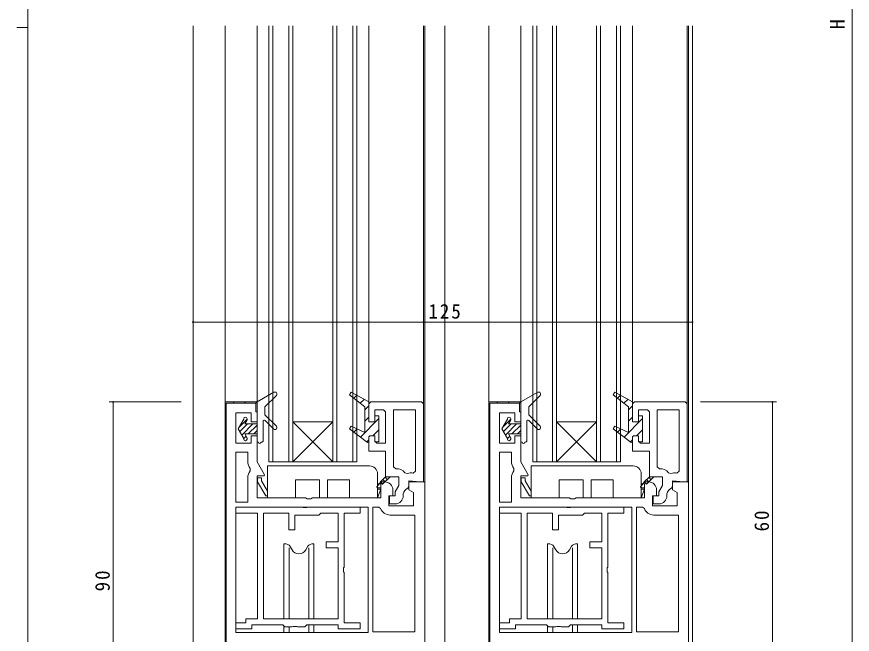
# Model space of a CAD drawing. Units: millimetres on the paper. Extents: x -420 to 373, y -297 to 267.
# Drawn here: x -420.5 to -211.4, y -150 to 4.6 of the extents above; entities that cross this region are included whole.
import ezdxf
from ezdxf.enums import TextEntityAlignment as Align

# ---------------------------------------------------------------- set-up
doc = ezdxf.new("R2010")
doc.units = ezdxf.units.MM
for name, color, linetype, lineweight in [('0-1_YKK_ZWAK', 7, 'Continuous', 9), ('0-3_YKK_12', 2, 'Continuous', 9), ('0-4_YKK_D', 6, 'Continuous', 9), ('0-6_YKK_13', 4, 'Continuous', 9), ('0-7_YKK_11', 7, 'Continuous', 9)]:
    doc.layers.add(name, color=color, linetype=linetype, lineweight=lineweight)
doc.styles.add('ＭＳ ゴシック', font='')
doc.styles.get('ＭＳ ゴシック').set_extended_font_data('MS Gothic')

msp = doc.modelspace()

# ---------------------------------------------------------------- linework, layer by layer
at = {"layer": '0-1_YKK_ZWAK'}
for p, q in [((-417.7, -260.575), (-417.7, 264.425)), ((-420.5, 1.925), (-417.7, 1.925))]:
    msp.add_line(p, q, dxfattribs=at)
at = {"layer": '0-3_YKK_12'}
for p, q in [((-376.353, -192.032), (-376.353, 2.3)), ((-368.353, -92.332), (-368.353, 2.3)), ((-360.353, -92.332), (-360.353, 2.3)), ((-357.353, 2.3), (-357.353, -106.832)), ((-356.353, 2.3), (-356.353, -106.832)), ((-352.353, -106.832), (-352.353, 2.3)), ((-351.353, -106.832), (-351.353, 2.3)), ((-341.353, 2.3), (-341.353, -106.832)), ((-340.353, 2.3), (-340.353, -106.832)), ((-336.353, -106.832), (-336.353, 2.3)), ((-335.353, -106.832), (-335.353, 2.3)), ((-332.353, -92.332), (-332.353, 2.3)), ((-318.653, -92.331), (-318.653, 2.3)), ((-318.353, -112.332), (-318.357, 2.3)), ((-313.368, -151.832), (-313.368, 2.3)), ((-302.353, -92.332), (-302.353, 2.3)), ((-294.353, -92.332), (-294.353, 2.3)), ((-291.353, 2.3), (-291.353, -106.832)), ((-290.353, 2.3), (-290.353, -106.832)), ((-286.353, -106.832), (-286.353, 2.3)), ((-285.353, -106.832), (-285.353, 2.3)), ((-275.353, 2.3), (-275.353, -106.832)), ((-274.353, 2.3), (-274.353, -106.832)), ((-270.353, -106.832), (-270.353, 2.3)), ((-269.353, -106.832), (-269.353, 2.3)), ((-266.353, -92.332), (-266.353, 2.3)), ((-252.653, 2.3), (-252.653, -92.332)), ((-252.353, -112.332), (-252.353, 2.3)), ((-251.349, 2.3), (-251.353, -172.332)), ((-341.353, -106.832), (-351.353, -96.832)), ((-351.353, -106.832), (-341.353, -96.832)), ((-351.353, -96.832), (-341.353, -96.832)), ((-275.353, -106.832), (-285.353, -96.832)), ((-285.353, -106.832), (-275.353, -96.832)), ((-285.353, -96.832), (-275.353, -96.832)), ((-357.353, -106.832), (-352.353, -106.832)), ((-352.353, -106.832), (-340.353, -106.832)), ((-340.353, -106.832), (-335.353, -106.832)), ((-291.353, -106.832), (-286.353, -106.832)), ((-286.353, -106.832), (-274.353, -106.832)), ((-274.353, -106.832), (-269.353, -106.832))]:
    msp.add_line(p, q, dxfattribs=at)
at = {"layer": '0-4_YKK_D'}
for p, q in [((-211.353, -164.832), (-211.353, 171.168)), ((-376.353, -89.832), (-376.353, -70.832)), ((-251.353, -89.832), (-251.353, -70.832)), ((-376.353, -71.832), (-251.353, -71.832)), ((-379.353, -91.832), (-397.353, -91.832)), ((-396.353, -91.832), (-396.353, -181.832)), ((-249.353, -91.832), (-230.353, -91.832)), ((-231.353, -151.832), (-231.353, -91.832))]:
    msp.add_line(p, q, dxfattribs=at)
for centre, start, end in [((-376.353, -71.832), 0, 180), ((-376.353, -71.832), 180, 0), ((-251.353, -71.832), 0, 180), ((-251.353, -71.832), 180, 0), ((-396.353, -91.832), 90, 270), ((-396.353, -91.832), 270, 90), ((-231.353, -91.832), 90, 270), ((-231.353, -91.832), 270, 90)]:
    msp.add_arc(centre, 0.106, start, end, dxfattribs=at)
at = {"layer": '0-6_YKK_13'}
for p, q in [((-356.101, -89.398), (-360.353, -91.832)), ((-290.101, -89.398), (-294.353, -91.832)), ((-360.353, -101.932), (-360.353, -91.832)), ((-358.353, -93.032), (-355.499, -90.186)), ((-294.353, -101.932), (-294.353, -91.832)), ((-292.353, -93.032), (-289.5, -90.186)), ((-358.353, -95.032), (-358.353, -93.032)), ((-292.353, -95.032), (-292.353, -93.032)), ((-365.053, -98.582), (-363.653, -96.157)), ((-364.679, -97.935), (-362.853, -96.108)), ((-363.653, -96.157), (-363.653, -96.032)), ((-362.853, -96.264), (-362.853, -96.032)), ((-358.353, -95.032), (-355.499, -97.886)), ((-299.053, -98.582), (-297.653, -96.157)), ((-298.679, -97.935), (-296.853, -96.108)), ((-297.653, -96.157), (-297.653, -96.032)), ((-296.853, -96.264), (-296.853, -96.032)), ((-292.353, -95.032), (-289.499, -97.886)), ((-364.66, -99.263), (-362.729, -97.332)), ((-364.167, -100.117), (-361.382, -97.332)), ((-363.407, -97.332), (-362.906, -96.464)), ((-363.407, -97.332), (-360.353, -97.332)), ((-362.535, -99.832), (-360.353, -97.65)), ((-358.853, -101.632), (-358.853, -96.671)), ((-356.206, -98.593), (-358.34, -96.458)), ((-298.66, -99.263), (-296.729, -97.332)), ((-298.167, -100.117), (-295.382, -97.332)), ((-297.407, -97.332), (-296.906, -96.464)), ((-297.407, -97.332), (-294.353, -97.332)), ((-296.535, -99.832), (-294.353, -97.65)), ((-292.853, -101.632), (-292.853, -96.671)), ((-290.206, -98.593), (-292.34, -96.458)), ((-365.053, -98.582), (-363.653, -101.007)), ((-363.674, -100.971), (-363.088, -100.385)), ((-363.407, -99.832), (-362.906, -100.7)), ((-363.407, -99.832), (-360.353, -99.832)), ((-361.188, -99.832), (-360.353, -98.997)), ((-299.053, -98.582), (-297.653, -101.007)), ((-297.674, -100.971), (-297.088, -100.385)), ((-297.407, -99.832), (-296.906, -100.7)), ((-297.407, -99.832), (-294.353, -99.832)), ((-295.188, -99.832), (-294.353, -98.997)), ((-363.653, -101.132), (-363.653, -101.007)), ((-362.853, -101.132), (-362.853, -100.9)), ((-360.353, -101.932), (-359.953, -101.932)), ((-359.353, -101.932), (-359.153, -101.932)), ((-297.653, -101.132), (-297.653, -101.007)), ((-296.853, -101.132), (-296.853, -100.9)), ((-294.353, -101.932), (-293.953, -101.932)), ((-293.353, -101.932), (-293.153, -101.932)), ((-357.694, -115.832), (-357.694, -107.832)), ((-332.194, -107.832), (-357.694, -107.832)), ((-291.694, -115.832), (-291.694, -107.832)), ((-266.194, -107.832), (-291.694, -107.832)), ((-330.194, -109.832), (-330.194, -115.832)), ((-264.194, -109.832), (-264.194, -115.832)), ((-350.694, -115.832), (-350.694, -111.332)), ((-350.694, -111.332), (-344.694, -111.332)), ((-350.694, -115.832), (-350.694, -111.332)), ((-344.694, -111.332), (-344.694, -115.832)), ((-342.694, -115.832), (-342.694, -111.332)), ((-342.694, -111.332), (-337.194, -111.332)), ((-342.694, -111.332), (-337.194, -111.332)), ((-337.194, -111.332), (-337.194, -115.832)), ((-337.194, -111.332), (-337.194, -115.832)), ((-329.394, -112.332), (-330.194, -112.332)), ((-329.394, -113.632), (-329.394, -112.332)), ((-284.694, -115.832), (-284.694, -111.332)), ((-284.694, -111.332), (-278.694, -111.332)), ((-284.694, -115.832), (-284.694, -111.332)), ((-278.694, -111.332), (-278.694, -115.832)), ((-276.694, -115.832), (-276.694, -111.332)), ((-276.694, -111.332), (-271.194, -111.332)), ((-276.694, -111.332), (-271.194, -111.332)), ((-271.194, -111.332), (-271.194, -115.832)), ((-271.194, -111.332), (-271.194, -115.832)), ((-263.394, -112.332), (-264.194, -112.332)), ((-263.394, -113.632), (-263.394, -112.332)), ((-330.194, -115.832), (-329.394, -113.632)), ((-330.194, -113.632), (-329.394, -113.632)), ((-264.194, -115.832), (-263.394, -113.632)), ((-264.194, -113.632), (-263.394, -113.632)), ((-357.694, -115.832), (-350.694, -115.832)), ((-344.694, -115.832), (-342.694, -115.832)), ((-337.194, -115.832), (-330.194, -115.832)), ((-291.694, -115.832), (-284.694, -115.832)), ((-278.694, -115.832), (-276.694, -115.832)), ((-271.194, -115.832), (-264.194, -115.832)), ((-353.603, -127.329), (-353.053, -127.329)), ((-353.603, -146.132), (-353.603, -127.329)), ((-353.053, -127.329), (-352.632, -127.482)), ((-346.653, -127.329), (-347.073, -127.482)), ((-346.653, -127.329), (-346.103, -127.329)), ((-346.103, -127.329), (-346.103, -146.132)), ((-287.603, -127.329), (-287.053, -127.329)), ((-287.603, -146.132), (-287.603, -127.329)), ((-287.053, -127.329), (-286.632, -127.482)), ((-280.653, -127.329), (-281.073, -127.482)), ((-280.653, -127.329), (-280.103, -127.329)), ((-280.103, -127.329), (-280.103, -146.132)), ((-352.29, -146.132), (-352.29, -128.329)), ((-351.585, -128.829), (-352.108, -127.922)), ((-348.12, -128.829), (-347.597, -127.922)), ((-347.415, -128.329), (-347.415, -146.132)), ((-286.29, -146.132), (-286.29, -128.329)), ((-285.585, -128.829), (-286.108, -127.922)), ((-282.121, -128.829), (-281.597, -127.922)), ((-281.415, -128.329), (-281.415, -146.132)), ((-353.603, -149.532), (-353.603, -147.882)), ((-352.29, -149.532), (-352.29, -148.132)), ((-347.415, -147.632), (-347.415, -149.532)), ((-346.103, -147.632), (-346.103, -149.532)), ((-287.603, -149.532), (-287.603, -147.882)), ((-286.29, -149.532), (-286.29, -148.132)), ((-281.415, -147.632), (-281.415, -149.532)), ((-280.103, -147.632), (-280.103, -149.532))]:
    msp.add_line(p, q, dxfattribs=at)
for points in [[(-360.194, -110.832), (-360.194, -111.832), (-358.174, -115.332), (-357.694, -115.332)], [(-357.694, -114.162), (-359.194, -111.564), (-359.194, -110.832), (-360.194, -110.832)], [(-294.194, -110.832), (-294.194, -111.832), (-292.174, -115.332), (-291.694, -115.332)], [(-291.694, -114.162), (-293.194, -111.564), (-293.194, -110.832), (-294.194, -110.832)]]:
    msp.add_lwpolyline(points, dxfattribs=at)
for centre, radius, start, end in [((-355.853, -89.832), 0.5, 314.92854, 119.79002), ((-289.853, -89.832), 0.5, 314.92854, 119.79002), ((-363.253, -96.032), 0.4, 0, 180), ((-297.253, -96.032), 0.4, 0, 180), ((-363.253, -96.264), 0.4, 329.99998, 0), ((-358.553, -96.671), 0.3, 45.00002, 180), ((-355.853, -98.239), 0.5, 224.99983, 44.99998), ((-297.253, -96.264), 0.4, 329.99998, 0), ((-292.553, -96.671), 0.3, 45.00002, 180), ((-289.853, -98.239), 0.5, 224.99983, 44.99998), ((-363.253, -101.132), 0.4, 180, 0), ((-363.253, -100.9), 0.4, 0, 30), ((-359.653, -101.932), 0.3, 180, 0), ((-359.153, -101.632), 0.3, 270, 0), ((-297.253, -101.132), 0.4, 180, 0), ((-297.253, -100.9), 0.4, 0, 30), ((-293.653, -101.932), 0.3, 180, 0), ((-293.153, -101.632), 0.3, 270, 0), ((-332.194, -109.832), 2, 0, 90), ((-266.194, -109.832), 2, 0, 90), ((-352.974, -128.422), 1, 30, 69.98726), ((-346.731, -128.422), 1, 110.01273, 149.99998), ((-286.975, -128.422), 1, 30, 69.98726), ((-280.731, -128.422), 1, 110.01273, 149.99998), ((-352.974, -128.422), 1, 30, 43.78836), ((-349.853, -127.829), 2, 210, 329.99998), ((-346.731, -128.422), 1, 136.21162, 149.99998), ((-286.975, -128.422), 1, 30, 43.78836), ((-283.853, -127.829), 2, 210, 329.99998), ((-280.731, -128.422), 1, 136.21162, 149.99998)]:
    msp.add_arc(centre, radius, start, end, dxfattribs=at)
at = {"layer": '0-7_YKK_11'}
for p, q in [((-366.334, -92.132), (-366.034, -91.832)), ((-363.505, -92.132), (-363.205, -91.832)), ((-360.724, -92.179), (-360.511, -91.967)), ((-336.099, -90.907), (-335.355, -90.163)), ((-334.51, -92.147), (-333.537, -91.174)), ((-332.353, -92.332), (-331.853, -91.832)), ((-300.334, -92.132), (-300.034, -91.832)), ((-297.505, -92.132), (-297.205, -91.832)), ((-294.724, -92.179), (-294.511, -91.967)), ((-270.099, -90.907), (-269.355, -90.163)), ((-268.511, -92.147), (-267.537, -91.174)), ((-266.353, -92.332), (-265.853, -91.832)), ((-368.353, -94.151), (-368.053, -93.851)), ((-333.353, -93.817), (-332.353, -92.817)), ((-332.353, -96.632), (-332.353, -92.332)), ((-302.353, -94.151), (-302.053, -93.851)), ((-267.353, -93.817), (-266.353, -92.817)), ((-266.353, -96.632), (-266.353, -92.332)), ((-334.489, -100.611), (-329.853, -95.974)), ((-333.353, -96.646), (-332.353, -95.646)), ((-268.489, -100.611), (-263.853, -95.974)), ((-267.353, -96.646), (-266.353, -95.646)), ((-368.353, -96.979), (-368.053, -96.679)), ((-302.353, -96.979), (-302.053, -96.679)), ((-368.353, -99.808), (-368.053, -99.508)), ((-336.095, -99.388), (-335.277, -98.571)), ((-331.382, -100.332), (-329.853, -98.803)), ((-302.353, -99.808), (-302.053, -99.508)), ((-270.095, -99.388), (-269.277, -98.571)), ((-265.382, -100.332), (-263.853, -98.803)), ((-368.353, -102.636), (-368.053, -102.336)), ((-332.883, -101.833), (-332.353, -101.303)), ((-330.853, -100.532), (-330.853, -101.632)), ((-330.025, -101.804), (-329.881, -101.66)), ((-302.353, -102.636), (-302.053, -102.336)), ((-266.883, -101.833), (-266.353, -101.303)), ((-264.853, -100.532), (-264.853, -101.632)), ((-264.025, -101.804), (-263.881, -101.66)), ((-365.653, -104.432), (-365.653, -116.932)), ((-299.653, -104.432), (-299.653, -116.932)), ((-368.353, -105.465), (-368.053, -105.165)), ((-302.353, -105.465), (-302.053, -105.165)), ((-368.353, -108.293), (-368.053, -107.993)), ((-362.035, -109.078), (-362.035, -108.452)), ((-302.353, -108.293), (-302.053, -107.993)), ((-296.035, -109.078), (-296.035, -108.452)), ((-368.353, -111.121), (-368.053, -110.821)), ((-327.743, -111.254), (-328.308, -110.688)), ((-327.021, -110.532), (-328.153, -110.532)), ((-327.181, -110.692), (-327.342, -110.532)), ((-322.733, -109.76), (-323.316, -109.582)), ((-302.353, -111.121), (-302.053, -110.821)), ((-261.743, -111.254), (-262.309, -110.688)), ((-261.021, -110.532), (-262.153, -110.532)), ((-261.182, -110.692), (-261.342, -110.532)), ((-256.733, -109.76), (-257.316, -109.582)), ((-328.865, -112.376), (-329.431, -111.811)), ((-328.304, -111.815), (-328.87, -111.249)), ((-262.865, -112.376), (-263.431, -111.811)), ((-262.304, -111.815), (-262.87, -111.249)), ((-368.353, -113.95), (-368.053, -113.65)), ((-302.353, -113.95), (-302.053, -113.65)), ((-368.353, -116.778), (-368.053, -116.478)), ((-302.353, -116.778), (-302.053, -116.478)), ((-332.553, -118.132), (-365.653, -118.132)), ((-331.353, -118.132), (-331.353, -149.332)), ((-266.553, -118.132), (-299.653, -118.132)), ((-265.353, -118.132), (-265.353, -149.332)), ((-368.353, -119.607), (-368.053, -119.307)), ((-360.253, -146.132), (-360.253, -119.632)), ((-302.353, -119.607), (-302.053, -119.307)), ((-294.253, -146.132), (-294.253, -119.632)), ((-368.353, -122.435), (-368.053, -122.135)), ((-302.353, -122.435), (-302.053, -122.135)), ((-368.353, -125.264), (-368.053, -124.964)), ((-302.353, -125.264), (-302.053, -124.964)), ((-368.353, -128.092), (-368.053, -127.792)), ((-302.353, -128.092), (-302.053, -127.792)), ((-368.353, -130.92), (-368.053, -130.62)), ((-302.353, -130.92), (-302.053, -130.62)), ((-368.353, -133.749), (-368.053, -133.449)), ((-302.353, -133.749), (-302.053, -133.449)), ((-368.353, -136.577), (-368.053, -136.277)), ((-302.353, -136.577), (-302.053, -136.277)), ((-368.353, -139.406), (-368.053, -139.106)), ((-302.353, -139.406), (-302.053, -139.106)), ((-368.353, -142.234), (-368.053, -141.934)), ((-302.353, -142.234), (-302.053, -141.934)), ((-368.353, -145.063), (-368.053, -144.763)), ((-302.353, -145.063), (-302.053, -144.763)), ((-368.353, -147.891), (-368.053, -147.591)), ((-302.353, -147.891), (-302.053, -147.591))]:
    msp.add_line(p, q, dxfattribs=at)
for points in [[(-332.353, -100.532), (-332.353, -101.814), (-332.682, -101.986), (-337.209, -98.539), (-336.815, -97.855), (-333.353, -99.467), (-333.353, -93.051), (-337.223, -90.028), (-336.785, -89.367), (-332.353, -91.832), (-332.353, -96.832), (-330.853, -96.832), (-330.853, -95.332), (-329.853, -95.332), (-329.853, -101.832), (-330.853, -101.832), (-330.853, -100.332), (-332.153, -100.332)], [(-266.353, -100.532), (-266.353, -101.814), (-266.683, -101.986), (-271.209, -98.539), (-270.815, -97.855), (-267.353, -99.467), (-267.353, -93.051), (-271.223, -90.028), (-270.785, -89.367), (-266.353, -91.832), (-266.353, -96.832), (-264.853, -96.832), (-264.853, -95.332), (-263.853, -95.332), (-263.853, -101.832), (-264.853, -101.832), (-264.853, -100.332), (-266.153, -100.332)], [(-332.553, -118.132), (-365.653, -118.132), (-365.653, -149.532), (-332.553, -149.532)], [(-360.253, -146.132), (-360.253, -119.632), (-365.653, -119.632), (-365.653, -118.132), (-349.023, -118.132), (-348.832, -118.275), (-347.873, -118.275), (-347.682, -118.132), (-334.553, -118.132), (-334.553, -119.632), (-338.553, -119.632), (-338.553, -133.161), (-338.695, -133.353), (-338.695, -134.311), (-338.553, -134.503), (-338.553, -147.132), (-334.553, -147.132), (-334.553, -148.632), (-340.053, -148.632), (-340.053, -147.632), (-347.853, -147.632), (-348.353, -148.132), (-350.182, -148.132), (-350.373, -147.989), (-351.332, -147.989), (-351.523, -148.132), (-353.353, -148.132), (-353.853, -147.632), (-361.653, -147.632), (-361.653, -148.632), (-365.653, -148.632), (-365.653, -147.132), (-363.153, -147.132), (-363.153, -146.132)], [(-266.553, -118.132), (-299.653, -118.132), (-299.653, -149.532), (-266.553, -149.532)], [(-294.253, -146.132), (-294.253, -119.632), (-299.653, -119.632), (-299.653, -118.132), (-283.023, -118.132), (-282.832, -118.275), (-281.873, -118.275), (-281.682, -118.132), (-268.553, -118.132), (-268.553, -119.632), (-272.553, -119.632), (-272.553, -133.161), (-272.695, -133.353), (-272.695, -134.311), (-272.553, -134.503), (-272.553, -147.132), (-268.553, -147.132), (-268.553, -148.632), (-274.053, -148.632), (-274.053, -147.632), (-281.853, -147.632), (-282.353, -148.132), (-284.182, -148.132), (-284.373, -147.989), (-285.332, -147.989), (-285.523, -148.132), (-287.353, -148.132), (-287.853, -147.632), (-295.653, -147.632), (-295.653, -148.632), (-299.653, -148.632), (-299.653, -147.132), (-297.153, -147.132), (-297.153, -146.132)], [(-358.753, -119.632), (-358.753, -146.132), (-340.053, -146.132), (-340.053, -128.332), (-343.053, -128.332), (-343.053, -126.832), (-340.053, -126.832), (-340.053, -119.632), (-344.353, -119.632), (-344.853, -120.132), (-350.853, -120.132), (-350.853, -123.832), (-352.353, -123.832), (-352.353, -119.632)], [(-292.753, -119.632), (-292.753, -146.132), (-274.053, -146.132), (-274.053, -128.332), (-277.053, -128.332), (-277.053, -126.832), (-274.053, -126.832), (-274.053, -119.632), (-278.353, -119.632), (-278.853, -120.132), (-284.853, -120.132), (-284.853, -123.832), (-286.353, -123.832), (-286.353, -119.632)]]:
    msp.add_lwpolyline(points, close=True, dxfattribs=at)
for points in [[(-368.353, -91.832), (-368.353, -181.832), (-358.853, -181.832)], [(-328.353, -111.832), (-329.353, -111.832), (-330.374, -113.087), (-330.257, -113.332), (-329.353, -113.332), (-329.353, -115.832), (-346.486, -115.832), (-346.919, -116.082), (-347.786, -116.082), (-348.219, -115.832), (-360.353, -115.832), (-360.353, -110.332), (-358.594, -110.332), (-358.463, -110.105), (-360.353, -106.832), (-360.353, -100.332), (-361.853, -100.332), (-361.853, -102.132), (-365.653, -102.132), (-365.653, -94.532), (-361.853, -94.532), (-361.853, -96.832), (-360.353, -96.832), (-360.353, -91.832), (-368.353, -91.832), (-368.353, -181.832)], [(-368.353, -181.832), (-358.853, -181.832), (-358.853, -179.332), (-359.153, -179.332), (-359.153, -181.532), (-368.053, -181.532), (-368.053, -92.132), (-360.653, -92.132), (-360.653, -94.332), (-360.353, -94.332), (-360.353, -91.832), (-368.353, -91.832)], [(-331.853, -91.832), (-319.153, -91.832), (-318.653, -92.332)], [(-302.353, -91.832), (-302.353, -181.832), (-292.853, -181.832)], [(-262.353, -111.832), (-263.353, -111.832), (-264.374, -113.087), (-264.258, -113.332), (-263.353, -113.332), (-263.353, -115.832), (-280.487, -115.832), (-280.92, -116.082), (-281.786, -116.082), (-282.219, -115.832), (-294.353, -115.832), (-294.353, -110.332), (-292.594, -110.332), (-292.463, -110.105), (-294.353, -106.832), (-294.353, -100.332), (-295.853, -100.332), (-295.853, -102.132), (-299.653, -102.132), (-299.653, -94.532), (-295.853, -94.532), (-295.853, -96.832), (-294.353, -96.832), (-294.353, -91.832), (-302.353, -91.832), (-302.353, -181.832)], [(-302.353, -181.832), (-292.853, -181.832), (-292.853, -179.332), (-293.153, -179.332), (-293.153, -181.532), (-302.053, -181.532), (-302.053, -92.132), (-294.653, -92.132), (-294.653, -94.332), (-294.353, -94.332), (-294.353, -91.832), (-302.353, -91.832)], [(-265.853, -91.832), (-253.153, -91.832), (-252.653, -92.332)], [(-328.653, -93.832), (-330.853, -93.832), (-330.853, -96.632)], [(-330.853, -101.632), (-330.353, -102.132), (-328.153, -102.132), (-328.153, -94.332), (-328.653, -93.832)], [(-325.603, -108.545), (-326.153, -108.047), (-326.153, -93.832), (-320.653, -93.832)], [(-318.653, -92.332), (-318.653, -111.878), (-322.353, -111.554), (-322.353, -112.987), (-322.642, -113.44)], [(-320.653, -93.832), (-320.653, -109.183), (-321.269, -109.669)], [(-262.653, -93.832), (-264.853, -93.832), (-264.853, -96.632)], [(-264.853, -101.632), (-264.353, -102.132), (-262.153, -102.132), (-262.153, -94.332), (-262.653, -93.832)], [(-259.603, -108.545), (-260.153, -108.047), (-260.153, -93.832), (-254.653, -93.832)], [(-252.653, -92.332), (-252.653, -111.878), (-256.353, -111.554), (-256.353, -112.987), (-256.642, -113.44)], [(-254.653, -93.832), (-254.653, -109.183), (-255.269, -109.669)], [(-325.753, -117.332), (-327.153, -117.332), (-327.153, -115.332), (-325.753, -115.332), (-325.753, -114.332), (-324.853, -112.773), (-324.853, -110.532), (-327.021, -110.532), (-328.904, -112.415), (-329.47, -111.849), (-328.153, -110.532), (-328.153, -104.132), (-332.353, -104.132), (-332.353, -100.532)], [(-259.753, -117.332), (-261.153, -117.332), (-261.153, -115.332), (-259.753, -115.332), (-259.753, -114.332), (-258.853, -112.773), (-258.853, -110.532), (-261.021, -110.532), (-262.904, -112.415), (-263.47, -111.849), (-262.153, -110.532), (-262.153, -104.132), (-266.353, -104.132), (-266.353, -100.532)], [(-365.653, -104.432), (-365.653, -116.932), (-362.653, -116.932), (-362.653, -110.832)], [(-362.653, -106.698), (-362.653, -104.432), (-365.653, -104.432)], [(-299.653, -104.432), (-299.653, -116.932), (-296.653, -116.932), (-296.653, -110.832)], [(-296.653, -106.698), (-296.653, -104.432), (-299.653, -104.432)], [(-318.353, -151.832), (-318.353, -111.832), (-322.353, -111.832), (-322.353, -113.832), (-321.153, -114.525), (-321.153, -117.832), (-327.353, -117.832), (-327.353, -115.332), (-326.353, -115.332), (-326.353, -113.832)], [(-252.353, -151.832), (-252.353, -111.832), (-256.353, -111.832), (-256.353, -113.832), (-255.153, -114.525), (-255.153, -117.832), (-261.353, -117.832), (-261.353, -115.332), (-260.353, -115.332), (-260.353, -113.832)], [(-323.748, -114.81), (-323.753, -114.854), (-323.753, -115.332)], [(-257.748, -114.81), (-257.753, -114.854), (-257.753, -115.332)], [(-331.353, -118.132), (-331.353, -149.332), (-320.853, -149.332), (-320.853, -120.132), (-327.045, -120.132)], [(-329.402, -118.465), (-329.873, -118.132), (-331.353, -118.132)], [(-265.353, -118.132), (-265.353, -149.332), (-254.853, -149.332), (-254.853, -120.132), (-261.045, -120.132)], [(-263.402, -118.465), (-263.873, -118.132), (-265.353, -118.132)]]:
    msp.add_lwpolyline(points, dxfattribs=at)
for centre, radius, start, end in [((-359.853, -106.698), 2.8, 179.99998, 218.78207), ((-325.353, -111.032), 2.5, 35.45685, 95.73918), ((-293.853, -106.698), 2.8, 179.99998, 218.78207), ((-259.353, -111.032), 2.5, 35.45685, 95.73918), ((-359.853, -110.832), 2.8, 141.2179, 179.99998), ((-321.853, -112.1), 2.5, 76.50659, 110.61671), ((-293.853, -110.832), 2.8, 141.2179, 179.99998), ((-255.853, -112.1), 2.5, 76.50659, 110.61671), ((-328.353, -113.832), 2, 0, 89.99998), ((-262.353, -113.832), 2, 0, 89.99998), ((-321.797, -115.254), 2, 114.96335, 167.17526), ((-255.798, -115.254), 2, 114.96335, 167.17526), ((-325.753, -115.332), 2, 270, 0), ((-259.753, -115.332), 2, 270, 0), ((-327.045, -117.632), 2.5, 199.47121, 269.99997), ((-261.045, -117.632), 2.5, 199.47121, 269.99997)]:
    msp.add_arc(centre, radius, start, end, dxfattribs=at)

# ---------------------------------------------------------------- texts
at = {"layer": '0-4_YKK_D', "color": 3, "style": 'ＭＳ ゴシック'}
msp.add_text('H', height=3.666, rotation=90, dxfattribs=at).set_placement((-212.153, 1.443), align=Align.BOTTOM_LEFT)
at = {"layer": '0-4_YKK_D', "color": 3, "insert": (-317.453, -71.032), "char_height": 3.666, "attachment_point": 7, "style": 'ＭＳ ゴシック'}
msp.add_mtext('\\T1.21;\\W0.95;125', dxfattribs=at)
at = {"layer": '0-4_YKK_D', "color": 3, "char_height": 3.666, "attachment_point": 7, "rotation": 90, "style": 'ＭＳ ゴシック'}
for s, insert in [('\\T1.21;\\W0.95;60', (-232.153, -124.232)), ('\\T1.21;\\W0.95;90', (-397.153, -139.232))]:
    msp.add_mtext(s, dxfattribs=dict(at, insert=insert))

doc.saveas('drawing.dxf')
